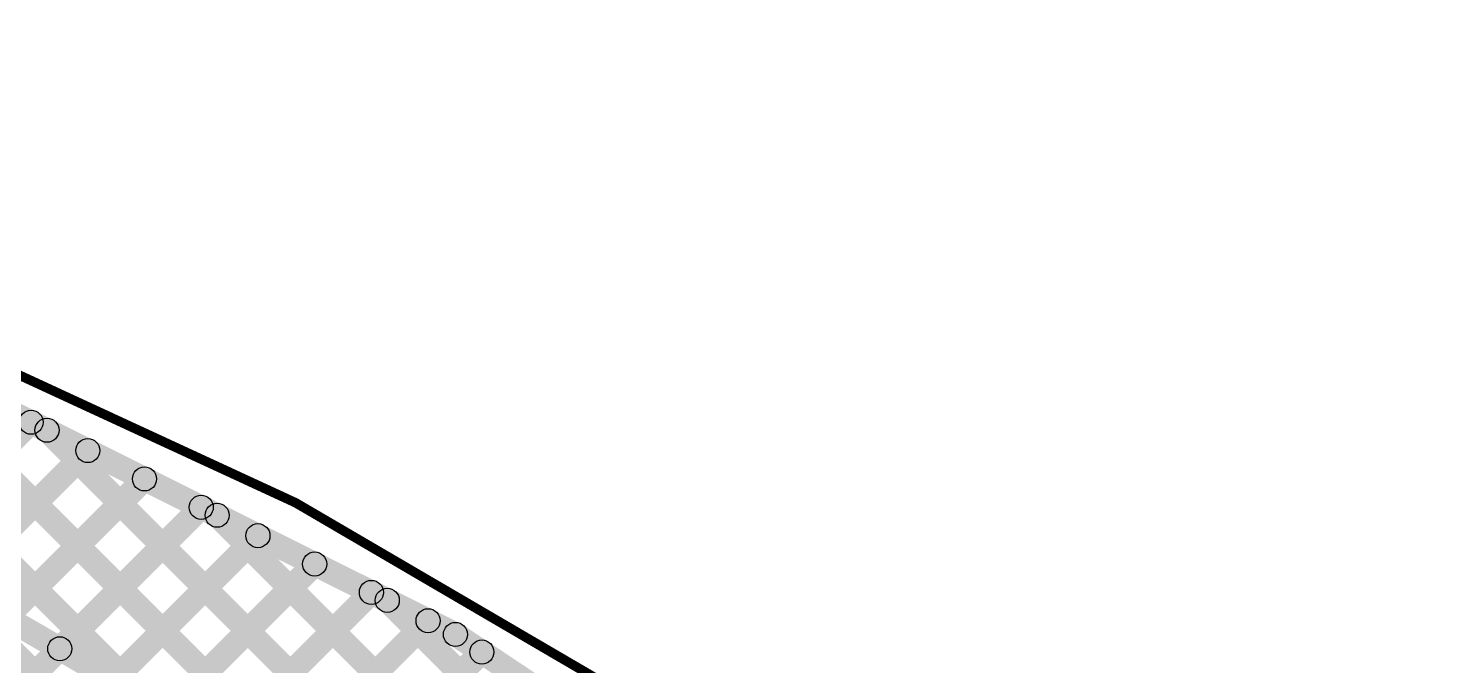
# Model space of a CAD drawing. Header units: millimetres. Extents: x 1.49 to 4.64, y 4.45 to 5.86.
# Drawn here: x 3.752 to 4.335, y 5.592 to 5.857 of the extents above; entities that cross this region are included whole.
import ezdxf

# ---------------------------------------------------------------- set-up
doc = ezdxf.new("R2010")
doc.units = ezdxf.units.MM
doc.header["$MEASUREMENT"] = 0
for name, color, linetype in [('BottomLayer', 5, 'Continuous'), ('Mechanical2', 216, 'Continuous'), ('TopLayer', 1, 'Continuous')]:
    doc.layers.add(name, color=color, linetype=linetype)

msp = doc.modelspace()

# ---------------------------------------------------------------- hatches: boundary and pattern name
at = {"layer": 'BottomLayer'}
for points in [[(3.58824, 5.74875), (3.59531, 5.75582), (3.92674, 5.4244), (3.91967, 5.41733)], [(3.64198, 5.73037), (3.64905, 5.73744), (3.93988, 5.44661), (3.93281, 5.43954)], [(3.69572, 5.71198), (3.70279, 5.71905), (4.62451, 4.79733), (4.61744, 4.79026)], [(3.72776, 5.70053), (3.73224, 5.70947), (3.93224, 5.60947), (3.92776, 5.60053)], [(3.60723, 5.5397), (3.60016, 5.54677), (3.7501, 5.69672), (3.75717, 5.68965)], [(3.75672, 5.68634), (3.76379, 5.69341), (4.62342, 4.83378), (4.61635, 4.82671)], [(3.6293, 5.52642), (3.62223, 5.53349), (3.77367, 5.68493), (3.78074, 5.67786)], [(3.65138, 5.51314), (3.64431, 5.52021), (3.79724, 5.67315), (3.80431, 5.66608)], [(3.67345, 5.49986), (3.66638, 5.50693), (3.82081, 5.66136), (3.82788, 5.65429)], [(3.82743, 5.65098), (3.8345, 5.65805), (4.59128, 4.90128), (4.58421, 4.89421)], [(3.69553, 5.48658), (3.68846, 5.49365), (3.84438, 5.64958), (3.85145, 5.64251)], [(3.7176, 5.4733), (3.71053, 5.48037), (3.86795, 5.63779), (3.87502, 5.63072)], [(3.73968, 5.46002), (3.73261, 5.46709), (3.89152, 5.62601), (3.89859, 5.61894)], [(3.89814, 5.61562), (3.90522, 5.6227), (4.54998, 4.97793), (4.54291, 4.97086)], [(3.76175, 5.44674), (3.75468, 5.45381), (3.91509, 5.61422), (3.92216, 5.60715)], [(3.92723, 5.60084), (3.93277, 5.60916), (4.08277, 5.50916), (4.07723, 5.50084)], [(3.78383, 5.43346), (3.77676, 5.44053), (3.93744, 5.60122), (3.94451, 5.59415)]]:
    msp.add_hatch(color=5, dxfattribs=at).paths.add_polyline_path(points)
h = msp.add_hatch(color=5, dxfattribs=at)
edge = h.paths.add_edge_path()
edge.add_arc((3.75364, 5.69318), 0.005, 0, 360)
h = msp.add_hatch(color=5, dxfattribs=at)
edge = h.paths.add_edge_path()
edge.add_arc((3.76026, 5.68987), 0.005, 0, 360)
h = msp.add_hatch(color=5, dxfattribs=at)
edge = h.paths.add_edge_path()
edge.add_arc((3.77721, 5.6814), 0.005, 0, 360)
h = msp.add_hatch(color=5, dxfattribs=at)
edge = h.paths.add_edge_path()
edge.add_arc((3.80078, 5.66961), 0.005, 0, 360)
h = msp.add_hatch(color=5, dxfattribs=at)
edge = h.paths.add_edge_path()
edge.add_arc((3.82435, 5.65783), 0.005, 0, 360)
h = msp.add_hatch(color=5, dxfattribs=at)
edge = h.paths.add_edge_path()
edge.add_arc((3.83097, 5.65452), 0.005, 0, 360)
h = msp.add_hatch(color=5, dxfattribs=at)
edge = h.paths.add_edge_path()
edge.add_arc((3.84792, 5.64604), 0.005, 0, 360)
h = msp.add_hatch(color=5, dxfattribs=at)
edge = h.paths.add_edge_path()
edge.add_arc((3.87149, 5.63426), 0.005, 0, 360)
h = msp.add_hatch(color=5, dxfattribs=at)
edge = h.paths.add_edge_path()
edge.add_arc((3.89506, 5.62247), 0.005, 0, 360)
h = msp.add_hatch(color=5, dxfattribs=at)
edge = h.paths.add_edge_path()
edge.add_arc((3.90168, 5.61916), 0.005, 0, 360)
h = msp.add_hatch(color=5, dxfattribs=at)
edge = h.paths.add_edge_path()
edge.add_arc((3.91863, 5.61069), 0.005, 0, 360)
h = msp.add_hatch(color=5, dxfattribs=at)
edge = h.paths.add_edge_path()
edge.add_arc((3.93, 5.605), 0.005, 0, 360)
h = msp.add_hatch(color=5, dxfattribs=at)
edge = h.paths.add_edge_path()
edge.add_arc((3.93, 5.605), 0.005, 0, 360)
h = msp.add_hatch(color=5, dxfattribs=at)
edge = h.paths.add_edge_path()
edge.add_arc((3.94098, 5.59768), 0.005, 0, 360)
at = {"layer": 'TopLayer'}
for points in [[(3.5225, 5.73359), (3.5275, 5.74225), (3.83793, 5.56303), (3.83293, 5.55437)], [(3.64198, 5.73037), (3.64905, 5.73744), (3.80416, 5.58233), (3.79709, 5.57525)], [(3.69572, 5.71198), (3.70279, 5.71905), (4.0668, 5.35505), (4.05973, 5.34798)], [(3.72776, 5.70053), (3.73224, 5.70947), (3.93224, 5.60947), (3.92776, 5.60053)], [(3.70185, 5.63432), (3.69478, 5.6414), (3.7501, 5.69672), (3.75717, 5.68965)], [(3.75672, 5.68634), (3.76379, 5.69341), (4.08602, 5.37118), (4.07895, 5.36411)], [(3.72427, 5.62138), (3.71719, 5.62846), (3.77367, 5.68493), (3.78074, 5.67786)], [(3.74668, 5.60844), (3.73961, 5.61551), (3.79724, 5.67315), (3.80431, 5.66608)], [(3.76909, 5.5955), (3.76202, 5.60257), (3.82081, 5.66136), (3.82788, 5.65429)], [(3.82743, 5.65098), (3.8345, 5.65805), (4.10525, 5.38731), (4.09817, 5.38024)], [(3.79151, 5.58256), (3.78444, 5.58963), (3.84438, 5.64958), (3.85145, 5.64251)], [(3.81392, 5.56962), (3.80685, 5.57669), (3.86795, 5.63779), (3.87502, 5.63072)], [(3.83634, 5.55668), (3.82927, 5.56375), (3.89152, 5.62601), (3.89859, 5.61894)], [(3.89814, 5.61562), (3.90522, 5.6227), (4.24613, 5.28179), (4.23905, 5.27471)], [(3.79736, 5.48235), (3.79029, 5.48942), (3.91509, 5.61422), (3.92216, 5.60715)], [(3.92723, 5.60084), (3.93277, 5.60916), (4.08277, 5.50916), (4.07723, 5.50084)], [(3.71556, 5.36519), (3.70849, 5.37226), (3.93744, 5.60122), (3.94451, 5.59415)]]:
    msp.add_hatch(color=1, dxfattribs=at).paths.add_polyline_path(points)
h = msp.add_hatch(color=1, dxfattribs=at)
edge = h.paths.add_edge_path()
edge.add_arc((3.75364, 5.69318), 0.005, 0, 360)
h = msp.add_hatch(color=1, dxfattribs=at)
edge = h.paths.add_edge_path()
edge.add_arc((3.76026, 5.68987), 0.005, 0, 360)
h = msp.add_hatch(color=1, dxfattribs=at)
edge = h.paths.add_edge_path()
edge.add_arc((3.77721, 5.6814), 0.005, 0, 360)
h = msp.add_hatch(color=1, dxfattribs=at)
edge = h.paths.add_edge_path()
edge.add_arc((3.80078, 5.66961), 0.005, 0, 360)
h = msp.add_hatch(color=1, dxfattribs=at)
edge = h.paths.add_edge_path()
edge.add_arc((3.82435, 5.65783), 0.005, 0, 360)
h = msp.add_hatch(color=1, dxfattribs=at)
edge = h.paths.add_edge_path()
edge.add_arc((3.83097, 5.65452), 0.005, 0, 360)
h = msp.add_hatch(color=1, dxfattribs=at)
edge = h.paths.add_edge_path()
edge.add_arc((3.84792, 5.64604), 0.005, 0, 360)
h = msp.add_hatch(color=1, dxfattribs=at)
edge = h.paths.add_edge_path()
edge.add_arc((3.87149, 5.63426), 0.005, 0, 360)
h = msp.add_hatch(color=1, dxfattribs=at)
edge = h.paths.add_edge_path()
edge.add_arc((3.89506, 5.62247), 0.005, 0, 360)
h = msp.add_hatch(color=1, dxfattribs=at)
edge = h.paths.add_edge_path()
edge.add_arc((3.90168, 5.61916), 0.005, 0, 360)
h = msp.add_hatch(color=1, dxfattribs=at)
edge = h.paths.add_edge_path()
edge.add_arc((3.91863, 5.61069), 0.005, 0, 360)
h = msp.add_hatch(color=1, dxfattribs=at)
edge = h.paths.add_edge_path()
edge.add_arc((3.93, 5.605), 0.005, 0, 360)
h = msp.add_hatch(color=1, dxfattribs=at)
edge = h.paths.add_edge_path()
edge.add_arc((3.93, 5.605), 0.005, 0, 360)
h = msp.add_hatch(color=1, dxfattribs=at)
edge = h.paths.add_edge_path()
edge.add_arc((3.76556, 5.59904), 0.005, 0, 360)
h = msp.add_hatch(color=1, dxfattribs=at)
edge = h.paths.add_edge_path()
edge.add_arc((3.94098, 5.59768), 0.005, 0, 360)

# ---------------------------------------------------------------- linework, layer by layer
at = {"layer": 'BottomLayer'}
for centre in [(3.75364, 5.69318), (3.76026, 5.68987), (3.77721, 5.6814), (3.80078, 5.66961), (3.82435, 5.65783), (3.83097, 5.65452), (3.84792, 5.64604), (3.87149, 5.63426), (3.89506, 5.62247), (3.90168, 5.61916), (3.91863, 5.61069), (3.93, 5.605), (3.93, 5.605), (3.94098, 5.59768)]:
    msp.add_circle(centre, 0.005, dxfattribs=at)
at = {"layer": 'Mechanical2', "const_width": 0.00394}
msp.add_lwpolyline([(1.49178, 4.82969, -0.650988), (4.64195, 4.82969)], format="xyb", dxfattribs=at)
at = {"layer": 'TopLayer'}
for centre in [(3.75364, 5.69318), (3.76026, 5.68987), (3.77721, 5.6814), (3.80078, 5.66961), (3.82435, 5.65783), (3.83097, 5.65452), (3.84792, 5.64604), (3.87149, 5.63426), (3.89506, 5.62247), (3.90168, 5.61916), (3.91863, 5.61069), (3.93, 5.605), (3.93, 5.605), (3.76556, 5.59904), (3.94098, 5.59768)]:
    msp.add_circle(centre, 0.005, dxfattribs=at)

doc.saveas('drawing.dxf')
